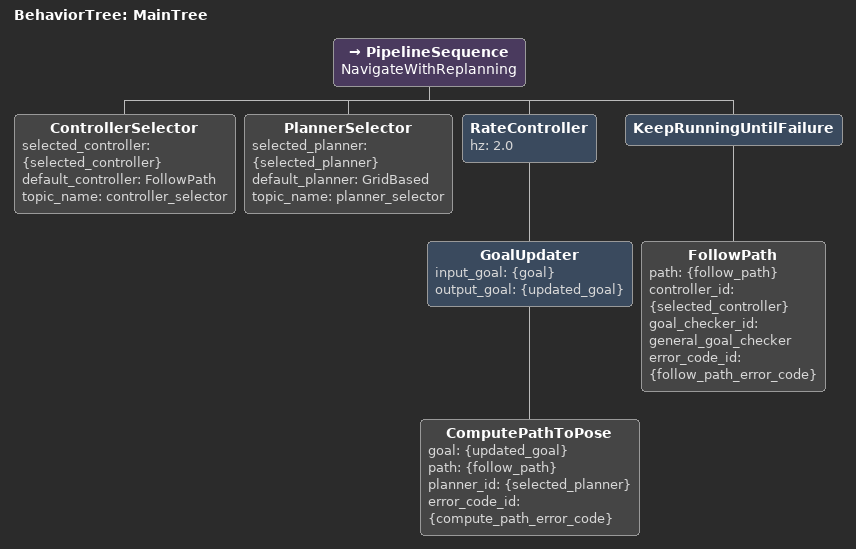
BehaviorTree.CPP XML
<root BTCPP_format="4" main_tree_to_execute="MainTree">
  <BehaviorTree ID="MainTree">
    <PipelineSequence name="NavigateWithReplanning">
      <ControllerSelector
        selected_controller="{selected_controller}"
        default_controller="FollowPath" topic_name="controller_selector"/>
      <PlannerSelector
        selected_planner="{selected_planner}"
        default_planner="GridBased" topic_name="planner_selector"/>
      <RateController hz="2.0">
        <GoalUpdater input_goal="{goal}" output_goal="{updated_goal}">
          <ComputePathToPose goal="{updated_goal}" path="{follow_path}"
            planner_id="{selected_planner}"
            error_code_id="{compute_path_error_code}"
          />
        </GoalUpdater>
      </RateController>
      <KeepRunningUntilFailure>
        <FollowPath path="{follow_path}" controller_id="{selected_controller}"
          goal_checker_id="general_goal_checker"
          error_code_id="{follow_path_error_code}"/>
      </KeepRunningUntilFailure>
    </PipelineSequence>
  </BehaviorTree>
</root>
